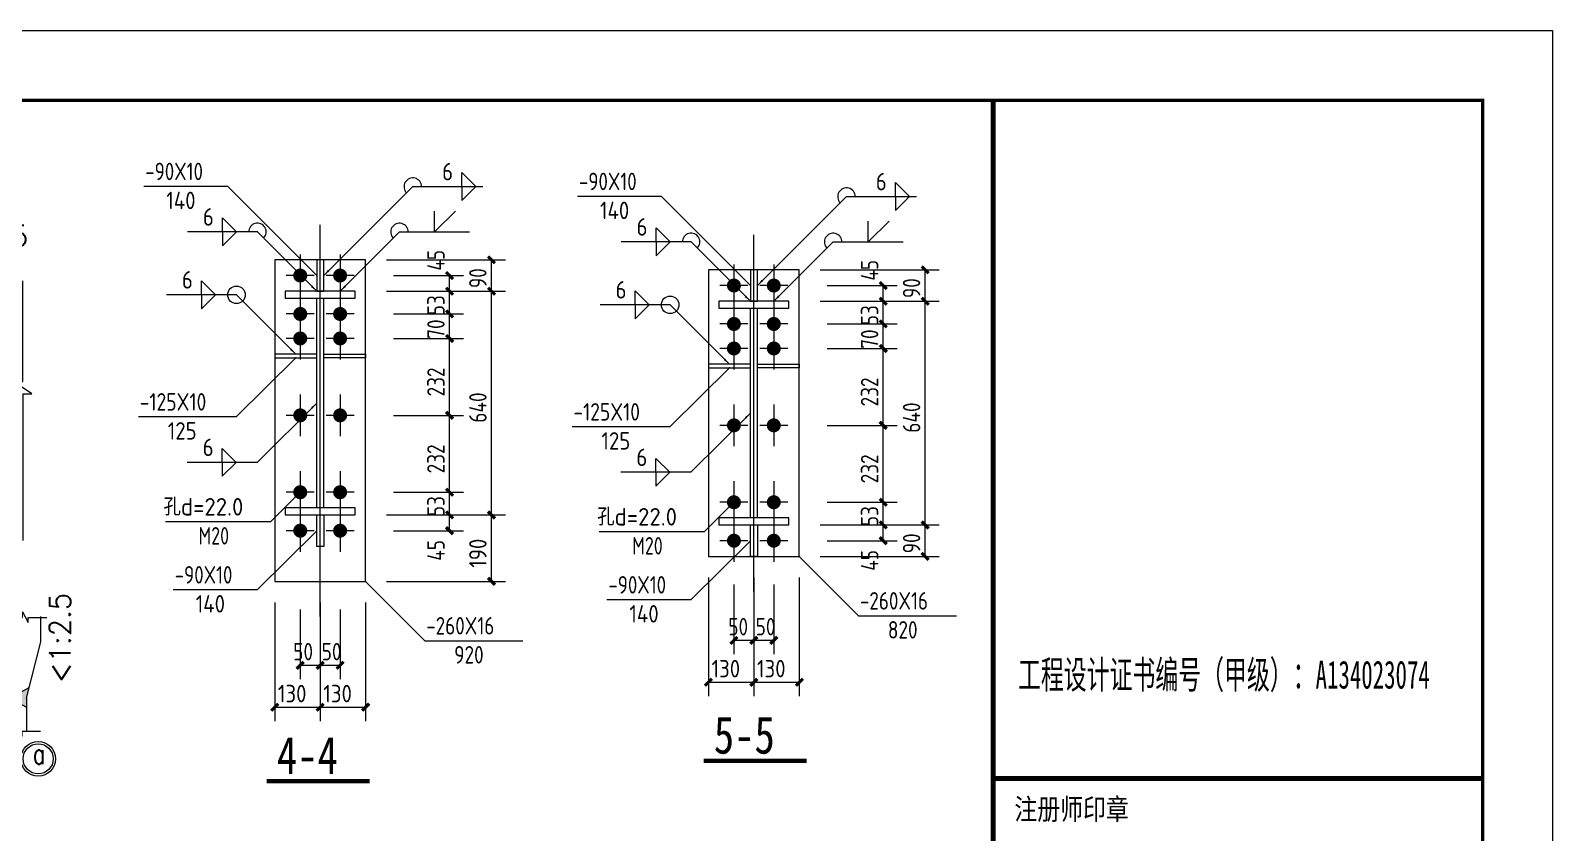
# Model space of a CAD drawing. Header units: millimetres. Extents: x 19781 to 898973, y -947928 to -267362.
# Drawn here: x 532829 to 565476, y -455151 to -437940 of the extents above; entities that cross this region are included whole.
import ezdxf

# ---------------------------------------------------------------- set-up
doc = ezdxf.new("R2010")
doc.units = ezdxf.units.MM
doc.header["$LTSCALE"] = 100
doc.linetypes.add('DOTE', pattern=[2.42, 2, -0.2, 0.02, -0.2])
doc.layers.get('0').update_dxf_attribs({"lineweight": 18})
for name, color, linetype, lineweight in [('10', 7, 'Continuous', 18), ('1000', 2, 'Continuous', 18), ('AXIS', 3, 'Continuous', 18), ('BORDER', 7, 'Continuous', 18), ('BZ_标准图框', 7, 'Continuous', 18), ('DIM', 3, 'Continuous', 18), ('PUB_TEXT', 7, 'Continuous', 18), ('TC', 151, 'Continuous', 18), ('TDB_文字', 3, 'Continuous', 18), ('TDB_细实线', 1, 'Continuous', 18), ('卫浴', 7, 'Continuous', 18), ('字体_编号', 4, 'Continuous', 18), ('尺寸标注', 253, 'Continuous', 18), ('标注', 4, 'Continuous', 18), ('焊缝标注', 253, 'Continuous', 18), ('编号标注', 253, 'Continuous', 18), ('螺栓孔标注', 253, 'Continuous', 18), ('钢板标注', 253, 'Continuous', 18)]:
    doc.layers.add(name, color=color, linetype=linetype, lineweight=lineweight)
doc.styles.add('7MMCN', font='simplex.shx', dxfattribs={"width": 0.7, "bigfont": 'hztxt.shx'})
doc.styles.add('_HZTXT', font='txt.shx', dxfattribs={"width": 0.7, "bigfont": 'hztxt.shx'})
doc.styles.add('_TCH_LABEL', font='complex.shx', dxfattribs={"bigfont": 'gbcbig.shx'})
doc.styles.add('dim_font', font='simplex.shx', dxfattribs={"width": 0.8, "bigfont": 'gbcbig.shx'})
doc.styles.add('HT', font='', dxfattribs={"width": 0.8})
doc.styles.get("Standard").update_dxf_attribs({"font": 'tssdeng.shx', "bigfont": 'hztxt.shx'})
doc.styles.add('TDB_仿宋字', font='', dxfattribs={"width": 0.8})
doc.styles.get('HT').set_extended_font_data('宋体')
doc.styles.get('TDB_仿宋字').set_extended_font_data('宋体')
pattern_1 = [(45, (0, 0), (-28.1182, 28.1182), [])]

# ---------------------------------------------------------------- blocks, each defined once
blk = doc.blocks.new('A$C28282E3B')
at = {"layer": 'TC', "linetype": 'Continuous'}
h = blk.add_hatch(dxfattribs=at)
h.set_pattern_fill('ANSI31', color=3, style=0, pattern_type=0)
h.set_pattern_definition(pattern_1)
h.paths.add_polyline_path([(3108, 6914), (3058, 6914), (3035, 6891), (3035, 6850), (3108, 6850)], flags=0)
h.paths.add_polyline_path([(3108, 6850), (3035, 6850), (3035, 6810), (3058, 6787), (3108, 6787)], flags=0)
h = blk.add_hatch(dxfattribs=at)
h.set_pattern_fill('ANSI31', color=3, style=0, pattern_type=0)
h.set_pattern_definition(pattern_1)
h.paths.add_polyline_path([(3108, 6224), (3058, 6224), (3035, 6201), (3035, 6160), (3108, 6160)], flags=0)
h.paths.add_polyline_path([(3108, 6160), (3035, 6160), (3035, 6120), (3058, 6097), (3108, 6097)], flags=0)
h = blk.add_hatch(dxfattribs=at)
h.set_pattern_fill('ANSI31', color=3, style=0, pattern_type=0)
h.set_pattern_definition(pattern_1)
h.paths.add_polyline_path([(3108, 5705), (3058, 5705), (3035, 5682), (3035, 5641), (3108, 5641)], flags=0)
h.paths.add_polyline_path([(3108, 5641), (3035, 5641), (3035, 5601), (3058, 5578), (3108, 5578)], flags=0)
h = blk.add_hatch(dxfattribs=at)
h.set_pattern_fill('ANSI31', color=3, style=0, pattern_type=0)
h.set_pattern_definition(pattern_1)
h.paths.add_polyline_path([(3108, 4863), (3058, 4863), (3035, 4840), (3035, 4799), (3108, 4799)], flags=0)
h.paths.add_polyline_path([(3108, 4799), (3035, 4799), (3035, 4759), (3058, 4736), (3108, 4736)], flags=0)
h = blk.add_hatch(dxfattribs=at)
h.set_pattern_fill('ANSI31', color=3, style=0, pattern_type=0)
h.set_pattern_definition(pattern_1)
h.paths.add_polyline_path([(3108, 3986), (3058, 3986), (3035, 3963), (3035, 3923), (3108, 3923)], flags=0)
h.paths.add_polyline_path([(3108, 3923), (3035, 3923), (3035, 3882), (3058, 3859), (3108, 3859)], flags=0)
h = blk.add_hatch(dxfattribs=at)
h.set_pattern_fill('ANSI31', color=3, style=0, pattern_type=0)
h.set_pattern_definition(pattern_1)
h.paths.add_polyline_path([(3108, 3399), (3058, 3399), (3035, 3375), (3035, 3335), (3108, 3335)], flags=0)
h.paths.add_polyline_path([(3108, 3335), (3035, 3335), (3035, 3295), (3058, 3271), (3108, 3271)], flags=0)
at = {"layer": '字体_编号', "linetype": 'Continuous'}
blk.add_hatch(color=4, dxfattribs=at).paths.add_polyline_path([(5844, 1288), (6082, 1160), (6082, 1288), (6120, 1440)], flags=0)
at = {"color": 7, "linetype": 'Continuous'}
for p, q in [((1633, 7373), (575, 7373)), ((3210, 7105), (2774, 6596)), ((3210, 7105), (3210, 1806)), ((3332, 6930), (3332, 7105)), ((3332, 6930), (3332, 7105)), ((3460, 7105), (3922, 6642)), ((272, 6466), (3210, 6596)), ((272, 6402), (3210, 6532)), ((3332, 6596), (3332, 6532)), ((272, 6466), (272, 1806)), ((336, 6466), (336, 1806)), ((3205, 5368), (2679, 5368)), ((2679, 5368), (2679, 5287)), ((2679, 5287), (3205, 5287)), ((3460, 5368), (3986, 5368)), ((3986, 5287), (3460, 5287)), ((3986, 5368), (3986, 5287)), ((3460, 3654), (6006, 4131)), ((3460, 3590), (6006, 4067)), ((3460, 3081), (4118, 3739)), ((3210, 3590), (336, 3590)), ((1633, 2922), (485, 2922)), ((3274, 2818), (3274, 1806))]:
    blk.add_line(p, q, dxfattribs=at)
for p, q in [((3460, 6596), (6027, 6836)), ((3460, 6532), (6027, 6773)), ((5844, 1288), (5844, 2425)), ((6082, 1288), (6284, 2095)), ((5843, 1288), (5843, 820))]:
    blk.add_line(p, q)
at = {"ltscale": 100}
for p, q in [((3274, 2818), (3332, 3081)), ((3210, 2818), (3274, 2818))]:
    blk.add_line(p, q, dxfattribs=at)
at = {"color": 7, "linetype": 'Continuous'}
blk.add_lwpolyline([(3332, 3081), (3332, 7105), (3210, 7105), (3210, 3081)], dxfattribs=at)
for points in [[(3332, 3081), (3460, 3081), (3460, 7105), (3332, 7105)], [(3210, 3590), (336, 3590), (336, 3653), (3210, 3653)]]:
    blk.add_lwpolyline(points, close=True, dxfattribs=at)
at = {"layer": '1000'}
blk.add_lwpolyline([(913, 464, 36, 36, 0), (4740, 464, 36, 36, 0)], format="xyseb", dxfattribs=at)
at = {"layer": 'AXIS'}
blk.add_lwpolyline([(913, 464, 32, 32, 1), (16, 464, 32, 32, 1)], format="xyseb", close=True, dxfattribs=at)
at = {"layer": 'TC', "color": 7}
for p, q in [((1633, 7373), (2080, 6546)), ((1633, 2922), (2053, 3584))]:
    blk.add_line(p, q, dxfattribs=at)
at = {"layer": 'TC', "color": 3}
for p, q in [((3765, 6850), (2799, 6850)), ((3058, 6914), (3035, 6891)), ((3058, 6787), (3035, 6810)), ((3765, 6160), (2799, 6160)), ((3058, 6224), (3035, 6201)), ((3058, 6097), (3035, 6120)), ((3058, 5705), (3035, 5682)), ((3765, 5641), (2799, 5641)), ((3058, 5578), (3035, 5601)), ((3765, 4799), (2799, 4799)), ((3058, 4863), (3035, 4840)), ((3058, 4736), (3035, 4759)), ((3765, 3923), (2799, 3923)), ((3058, 3986), (3035, 3963)), ((3058, 3859), (3035, 3882)), ((3765, 3335), (2799, 3335)), ((3058, 3399), (3035, 3375)), ((3058, 3271), (3035, 3295))]:
    blk.add_line(p, q, dxfattribs=at)
for points in [[(3210, 6729), (3191, 6729), (3191, 6972), (3210, 6972)], [(3460, 6729), (3479, 6729), (3479, 6972), (3460, 6972)], [(3035, 6914), (3460, 6914), (3460, 6787), (3035, 6787)], [(3108, 6744), (3191, 6744), (3191, 6957), (3108, 6957)], [(3108, 6764), (3191, 6764), (3191, 6928), (3108, 6928)], [(3460, 6780), (3210, 6780), (3210, 6920), (3460, 6920)], [(3561, 6744), (3479, 6744), (3479, 6957), (3561, 6957)], [(3561, 6764), (3479, 6764), (3479, 6928), (3561, 6928)], [(3035, 6224), (3460, 6224), (3460, 6097), (3035, 6097)], [(3108, 6054), (3191, 6054), (3191, 6267), (3108, 6267)], [(3108, 6074), (3191, 6074), (3191, 6238), (3108, 6238)], [(3210, 6039), (3191, 6039), (3191, 6282), (3210, 6282)], [(3460, 6090), (3210, 6090), (3210, 6230), (3460, 6230)], [(3460, 6039), (3479, 6039), (3479, 6282), (3460, 6282)], [(3561, 6054), (3479, 6054), (3479, 6267), (3561, 6267)], [(3561, 6074), (3479, 6074), (3479, 6238), (3561, 6238)], [(3035, 5705), (3460, 5705), (3460, 5578), (3035, 5578)], [(3108, 5535), (3191, 5535), (3191, 5748), (3108, 5748)], [(3108, 5555), (3191, 5555), (3191, 5719), (3108, 5719)], [(3210, 5520), (3191, 5520), (3191, 5763), (3210, 5763)], [(3460, 5571), (3210, 5571), (3210, 5711), (3460, 5711)], [(3460, 5520), (3479, 5520), (3479, 5763), (3460, 5763)], [(3561, 5535), (3479, 5535), (3479, 5748), (3561, 5748)], [(3561, 5555), (3479, 5555), (3479, 5719), (3561, 5719)], [(3035, 4863), (3460, 4863), (3460, 4736), (3035, 4736)], [(3108, 4693), (3191, 4693), (3191, 4906), (3108, 4906)], [(3108, 4713), (3191, 4713), (3191, 4877), (3108, 4877)], [(3210, 4678), (3191, 4678), (3191, 4921), (3210, 4921)], [(3460, 4729), (3210, 4729), (3210, 4869), (3460, 4869)], [(3460, 4678), (3479, 4678), (3479, 4921), (3460, 4921)], [(3561, 4693), (3479, 4693), (3479, 4906), (3561, 4906)], [(3561, 4713), (3479, 4713), (3479, 4877), (3561, 4877)], [(3035, 3986), (3460, 3986), (3460, 3859), (3035, 3859)], [(3108, 3816), (3191, 3816), (3191, 4029), (3108, 4029)], [(3108, 3837), (3191, 3837), (3191, 4000), (3108, 4000)], [(3210, 3801), (3191, 3801), (3191, 4044), (3210, 4044)], [(3460, 3853), (3210, 3853), (3210, 3993), (3460, 3993)], [(3460, 3801), (3479, 3801), (3479, 4044), (3460, 4044)], [(3561, 3816), (3479, 3816), (3479, 4029), (3561, 4029)], [(3561, 3837), (3479, 3837), (3479, 4000), (3561, 4000)], [(3035, 3399), (3460, 3399), (3460, 3271), (3035, 3271)], [(3108, 3229), (3191, 3229), (3191, 3442), (3108, 3442)], [(3108, 3249), (3191, 3249), (3191, 3413), (3108, 3413)], [(3210, 3213), (3191, 3213), (3191, 3457), (3210, 3457)], [(3460, 3265), (3210, 3265), (3210, 3405), (3460, 3405)], [(3460, 3213), (3479, 3213), (3479, 3457), (3460, 3457)], [(3561, 3229), (3479, 3229), (3479, 3442), (3561, 3442)], [(3561, 3249), (3479, 3249), (3479, 3413), (3561, 3413)]]:
    blk.add_lwpolyline(points, close=True, dxfattribs=at)
at = {"layer": '卫浴'}
for p, q in [((3629, 2566), (3942, 2377)), ((5715, 2444), (6025, 2444)), ((6025, 2526), (6105, 2371)), ((6025, 2444), (6025, 2526)), ((6105, 2443), (6370, 2443)), ((6105, 2371), (6105, 2443)), ((4829, 2377), (3942, 2377)), ((4278, 2158), (4586, 2158)), ((5936, 820), (5936, 902)), ((5936, 902), (6016, 747)), ((5625, 820), (5936, 820)), ((6016, 747), (6016, 819)), ((6016, 819), (6280, 819))]:
    blk.add_line(p, q, dxfattribs=at)
for points in [[(2230, 7275, 16.7, 16.7, 0), (2230, 6957, 16.7, 16.7, 0)], [(4807, 7275, 16.7, 16.7, 0), (4807, 6957, 16.7, 16.7, 0)], [(2230, 3163, 16.7, 16.7, 0), (2230, 2844, 16.7, 16.7, 0)], [(4807, 3153, 16.7, 16.7, 0), (4807, 2835, 16.7, 16.7, 0)]]:
    blk.add_lwpolyline(points, format="xyseb", dxfattribs=at)
for centre, radius in [((3328, 2810), 387), ((4404, 2377), 425), ((6247, 421), 249), ((6247, 421), 215)]:
    blk.add_circle(centre, radius, dxfattribs=at)
at = {"layer": '字体_编号', "color": 4}
for p, q in [((6284, 2095), (6284, 2455)), ((5844, 1288), (6120, 1440)), ((5844, 1288), (6082, 1160)), ((6082, 1288), (6082, 826))]:
    blk.add_line(p, q, dxfattribs=at)
at = {"layer": '标注', "color": 7, "linetype": 'Continuous'}
for p, q in [((3517, 6881), (4017, 8208)), ((4017, 8208), (5545, 8208)), ((4017, 8208), (5021, 8208)), ((3739, 6694), (3899, 7051)), ((4249, 7051), (3899, 7051)), ((3741, 3488), (3973, 3134)), ((4322, 3134), (3973, 3134))]:
    blk.add_line(p, q, dxfattribs=at)
at = {"layer": '螺栓孔标注'}
for p, q in [((6027, 5819), (6027, 7258)), ((6158, 5643), (5895, 5819)), ((5895, 5819), (6027, 5819)), ((6027, 5643), (6027, 3546)), ((6027, 5643), (6158, 5643)), ((1958, 1806), (57, 1806)), ((2134, 1938), (1958, 1674)), ((1958, 1674), (1958, 1806)), ((2134, 1806), (2134, 1938)), ((3912, 1806), (2134, 1806))]:
    blk.add_line(p, q, dxfattribs=at)
at = {"layer": 'DIM', "style": '7MMCN', "width": 0.7}
blk.add_text('刚架梁柱连接大样一', height=560.4, dxfattribs=at).set_placement((1028, 505))
at = {"layer": 'PUB_TEXT', "color": 4, "linetype": 'DOTE', "style": '_TCH_LABEL', "width": 1.3125}
blk.add_text('4', height=507, dxfattribs=at).set_placement((211, 211))
at = {"layer": 'TC', "color": 7}
for s, height, style, width, p in [('M20,10.9级', 300.2, '_HZTXT', 0.8, (4155, 8308)), ('高强螺栓', 300.2, '_HZTXT', 0.8, (4027, 7742)), ('%%C', 300.2, 'dim_font', 0.965103, (5022, 7750)), ('21.5', 300.2, 'dim_font', 0.965103, (5234, 7750)), ('-8*260', 300.2, 'dim_font', 0.7, (376, 7484)), ('-10', 300.2, 'dim_font', 0.965103, (3888, 7121)), ('439', 300.2, 'dim_font', 0.7, (901, 6962)), ('4', 300, 'dim_font', 0.965103, (2345, 6970)), ('5', 300, 'dim_font', 0.965103, (4921, 6970)), ('-10', 300.2, 'dim_font', 0.965103, (3971, 3192)), ('-8*120', 300.2, 'dim_font', 0.7, (421, 3043)), ('4', 300, 'dim_font', 0.965103, (2355, 2847)), ('5', 300, 'dim_font', 0.965103, (4921, 2848)), ('426', 300.2, 'dim_font', 0.7, (710, 2510))]:
    blk.add_text(s, height=height, dxfattribs=dict(at, style=style, width=width)).set_placement(p)
at = {"layer": 'TC', "color": 7, "style": 'dim_font', "width": 0.965103}
blk.add_text('<1:2.5', height=300.3, rotation=90, dxfattribs=at).set_placement((6710, 1504))
at = {"layer": '卫浴', "style": 'dim_font', "width": 0.7}
for p in [(4301, 2441), (6174, 343)]:
    blk.add_text('a', height=300, dxfattribs=at).set_placement(p)
blk = doc.blocks.new('A$C7A0C5133')
at = {"layer": '焊缝标注'}
for points in [[(2650, 7265), (2732, 7325), (2710, 7346)], [(2550, 7040), (2490, 7121), (2469, 7100)], [(2885, 7040), (2967, 7100), (2945, 7121)], [(2250, 6140), (2190, 6221), (2169, 6200)], [(2550, 5440), (2469, 5380), (2490, 5359)]]:
    blk.add_hatch(color=256, dxfattribs=at).paths.add_polyline_path(points, flags=0)
at = {"layer": '10', "color": 253, "linetype": 'ByBlock'}
for p, q in [((2315, 7565), (2315, 6965)), ((2885, 7565), (2885, 6965)), ((2515, 7265), (2115, 7265)), ((3085, 7265), (2685, 7265)), ((2315, 7015), (2315, 6415)), ((2885, 7015), (2885, 6415)), ((2515, 6715), (2115, 6715)), ((2315, 6665), (2315, 6065)), ((3085, 6715), (2685, 6715)), ((2885, 6665), (2885, 6065)), ((2515, 6365), (2115, 6365)), ((3085, 6365), (2685, 6365)), ((2315, 5565), (2315, 4965)), ((2885, 5565), (2885, 4965)), ((2515, 5265), (2115, 5265)), ((3085, 5265), (2685, 5265)), ((2315, 4465), (2315, 3865)), ((2885, 4465), (2885, 3865)), ((2515, 4165), (2115, 4165)), ((3085, 4165), (2685, 4165)), ((2315, 3915), (2315, 3315)), ((2885, 3915), (2885, 3315)), ((2515, 3615), (2115, 3615)), ((3085, 3615), (2685, 3615))]:
    blk.add_line(p, q, dxfattribs=at)
at = {"layer": '10'}
for points in [[(2365, 7265, 100, 100, 1), (2265, 7265, 100, 100, 1)], [(2935, 7265, 100, 100, 1), (2835, 7265, 100, 100, 1)], [(2365, 6715, 100, 100, 1), (2265, 6715, 100, 100, 1)], [(2935, 6715, 100, 100, 1), (2835, 6715, 100, 100, 1)], [(2365, 6365, 100, 100, 1), (2265, 6365, 100, 100, 1)], [(2935, 6365, 100, 100, 1), (2835, 6365, 100, 100, 1)], [(2365, 5265, 100, 100, 1), (2265, 5265, 100, 100, 1)], [(2935, 5265, 100, 100, 1), (2835, 5265, 100, 100, 1)], [(2365, 4165, 100, 100, 1), (2265, 4165, 100, 100, 1)], [(2935, 4165, 100, 100, 1), (2835, 4165, 100, 100, 1)], [(2365, 3615, 100, 100, 1), (2265, 3615, 100, 100, 1)], [(2935, 3615, 100, 100, 1), (2835, 3615, 100, 100, 1)]]:
    blk.add_lwpolyline(points, format="xyseb", close=True, dxfattribs=at)
at = {"layer": '1000'}
for p, q in [((3250, 7490), (1950, 7490)), ((1950, 7490), (1950, 2890)), ((2650, 7490), (2550, 7490)), ((2550, 7490), (2550, 7040)), ((2650, 7040), (2650, 7490)), ((3250, 2890), (3250, 7490)), ((2550, 7040), (2650, 7040)), ((2550, 6140), (1950, 6140)), ((1950, 6140), (1950, 6090)), ((2550, 6090), (2550, 6140)), ((2650, 6140), (3250, 6140)), ((2650, 6090), (2650, 6140)), ((3250, 6140), (3250, 6090)), ((1950, 6090), (2550, 6090)), ((3250, 6090), (2650, 6090)), ((2550, 3840), (2650, 3840)), ((2550, 3390), (2550, 3840)), ((2650, 3840), (2650, 3390)), ((2650, 3390), (2550, 3390)), ((1950, 2890), (3250, 2890))]:
    blk.add_line(p, q, dxfattribs=at)
at = {"layer": 'TDB_文字', "color": 3}
blk.add_lwpolyline([(1837, 32, 64, 64, 0), (3306, 32, 64, 64, 0)], format="xyseb", dxfattribs=at)
at = {"layer": '尺寸标注', "color": 253, "linetype": 'ByBlock'}
for p, q in [((3550, 7490), (5250, 7490)), ((3650, 7265), (4650, 7265)), ((3550, 7040), (5250, 7040)), ((3550, 7040), (5250, 7040)), ((3650, 7040), (4650, 7040)), ((3650, 7040), (4650, 7040)), ((3650, 6715), (4650, 6715)), ((3650, 6715), (4650, 6715)), ((3650, 6365), (4650, 6365)), ((3650, 6365), (4650, 6365)), ((3650, 5265), (4650, 5265)), ((3650, 5265), (4650, 5265)), ((3650, 4165), (4650, 4165)), ((3650, 4165), (4650, 4165)), ((3550, 3840), (5250, 3840)), ((3550, 3840), (5250, 3840)), ((3650, 3840), (4650, 3840)), ((3650, 3840), (4650, 3840)), ((3650, 3615), (4650, 3615)), ((3550, 2890), (5250, 2890)), ((1950, 2590), (1950, 890)), ((2315, 2490), (2315, 1490)), ((2600, 2590), (2600, 890)), ((2600, 2590), (2600, 890)), ((2600, 2490), (2600, 1490)), ((2600, 2490), (2600, 1490)), ((2885, 2490), (2885, 1490)), ((3250, 2590), (3250, 890))]:
    blk.add_line(p, q, dxfattribs=at)
at = {"layer": '尺寸标注'}
for p, q in [((5050, 7040), (5050, 7490)), ((4450, 7040), (4450, 7265)), ((4450, 6715), (4450, 7040)), ((5050, 3840), (5050, 7040)), ((4450, 6365), (4450, 6715)), ((4450, 5265), (4450, 6365)), ((4450, 4165), (4450, 5265)), ((4450, 3840), (4450, 4165)), ((4450, 3615), (4450, 3840)), ((5050, 2890), (5050, 3840)), ((2315, 1690), (2600, 1690)), ((2600, 1690), (2885, 1690)), ((1950, 1090), (2600, 1090)), ((2600, 1090), (3250, 1090))]:
    blk.add_line(p, q, dxfattribs=at)
at = {"layer": '尺寸标注', "color": 3}
for p, q in [((3100, 7040), (2100, 7040)), ((2100, 7040), (2100, 6940)), ((3100, 6940), (3100, 7040)), ((2100, 6940), (3100, 6940)), ((2550, 3940), (2550, 6940)), ((2650, 3940), (2650, 6940)), ((3100, 3940), (2100, 3940)), ((2100, 3940), (2100, 3840)), ((3100, 3840), (3100, 3940)), ((2100, 3840), (3100, 3840))]:
    blk.add_line(p, q, dxfattribs=at)
at = {"layer": '尺寸标注'}
for points in [[(5000, 7540, 45, 45, 0), (5100, 7440, 45, 45, 0)], [(4400, 7315, 45, 45, 0), (4500, 7215, 45, 45, 0)], [(4400, 7090, 45, 45, 0), (4500, 6990, 45, 45, 0)], [(4400, 7090, 45, 45, 0), (4500, 6990, 45, 45, 0)], [(5000, 7090, 45, 45, 0), (5100, 6990, 45, 45, 0)], [(5000, 7090, 45, 45, 0), (5100, 6990, 45, 45, 0)], [(4400, 6765, 45, 45, 0), (4500, 6665, 45, 45, 0)], [(4400, 6765, 45, 45, 0), (4500, 6665, 45, 45, 0)], [(4400, 6415, 45, 45, 0), (4500, 6315, 45, 45, 0)], [(4400, 6415, 45, 45, 0), (4500, 6315, 45, 45, 0)], [(4400, 5315, 45, 45, 0), (4500, 5215, 45, 45, 0)], [(4400, 5315, 45, 45, 0), (4500, 5215, 45, 45, 0)], [(4400, 4215, 45, 45, 0), (4500, 4115, 45, 45, 0)], [(4400, 4215, 45, 45, 0), (4500, 4115, 45, 45, 0)], [(4400, 3890, 45, 45, 0), (4500, 3790, 45, 45, 0)], [(4400, 3890, 45, 45, 0), (4500, 3790, 45, 45, 0)], [(5000, 3890, 45, 45, 0), (5100, 3790, 45, 45, 0)], [(5000, 3890, 45, 45, 0), (5100, 3790, 45, 45, 0)], [(4400, 3665, 45, 45, 0), (4500, 3565, 45, 45, 0)], [(5000, 2940, 45, 45, 0), (5100, 2840, 45, 45, 0)], [(2265, 1640, 45, 45, 0), (2365, 1740, 45, 45, 0)], [(2550, 1640, 45, 45, 0), (2650, 1740, 45, 45, 0)], [(2550, 1640, 45, 45, 0), (2650, 1740, 45, 45, 0)], [(2835, 1640, 45, 45, 0), (2935, 1740, 45, 45, 0)], [(1900, 1040, 45, 45, 0), (2000, 1140, 45, 45, 0)], [(2550, 1040, 45, 45, 0), (2650, 1140, 45, 45, 0)], [(2550, 1040, 45, 45, 0), (2650, 1140, 45, 45, 0)], [(3200, 1040, 45, 45, 0), (3300, 1140, 45, 45, 0)]]:
    blk.add_lwpolyline(points, format="xyseb", dxfattribs=at)
at = {"layer": '焊缝标注', "color": 253, "linetype": 'ByBlock'}
for p, q in [((4624, 8737), (4824, 8537)), ((4624, 8537), (4624, 8737)), ((3924, 8537), (4924, 8537)), ((4624, 8337), (4824, 8537)), ((4624, 8537), (4624, 8337)), ((1403, 7889), (1203, 8089)), ((1203, 7889), (1203, 8089)), ((4234, 7888), (4234, 8188)), ((4234, 7888), (4534, 8188)), ((1703, 7889), (703, 7889)), ((1403, 7889), (1203, 7689)), ((1203, 7889), (1203, 7689)), ((3734, 7888), (4734, 7888)), ((1103, 6989), (903, 7189)), ((903, 6989), (903, 7189)), ((1403, 6989), (403, 6989)), ((1103, 6989), (903, 6789)), ((903, 6989), (903, 6789)), ((1400, 4593), (1200, 4793)), ((1200, 4593), (1200, 4793)), ((1700, 4593), (700, 4593)), ((1400, 4593), (1200, 4393)), ((1200, 4593), (1200, 4393))]:
    blk.add_line(p, q, dxfattribs=at)
at = {"layer": '焊缝标注'}
for p, q in [((2650, 7265), (3924, 8537)), ((2550, 7040), (1703, 7889)), ((2885, 7040), (3734, 7888)), ((2250, 6140), (1403, 6989)), ((2550, 5440), (1700, 4593))]:
    blk.add_line(p, q, dxfattribs=at)
blk.add_circle((1403, 6989), 125, dxfattribs=at)
for centre, start, end in [((3924, 8537), 360, 224.9772), ((1703, 7889), 314.9315, 180), ((3734, 7888), 0, 224.9772)]:
    blk.add_arc(centre, 125, start, end, dxfattribs=at)
at = {"layer": '编号标注', "color": 7, "linetype": 'ByBlock'}
blk.add_line((2600, 2390), (2600, 7990), dxfattribs=at)
at = {"layer": '螺栓孔标注', "color": 253, "linetype": 'ByBlock'}
for p, q in [((2315, 4165), (1890, 3742)), ((1890, 3742), (390, 3742))]:
    blk.add_line(p, q, dxfattribs=at)
at = {"layer": '螺栓孔标注'}
blk.add_lwpolyline([(2320, 4165, 10, 10, 1), (2310, 4165, 10, 10, 1)], format="xyseb", close=True, dxfattribs=at)
at = {"layer": '钢板标注', "color": 253, "linetype": 'ByBlock'}
for p, q in [((1279, 8539), (79, 8539)), ((2550, 7265), (1279, 8539)), ((2250, 6090), (1400, 5243)), ((1400, 5243), (0, 5243)), ((2550, 3615), (1700, 2769)), ((3250, 2890), (4096, 2040)), ((1700, 2769), (500, 2769)), ((4096, 2040), (5496, 2040))]:
    blk.add_line(p, q, dxfattribs=at)
at = {"layer": '钢板标注'}
for points in [[(2555, 7265, 10, 10, 1), (2545, 7265, 10, 10, 1)], [(2255, 6090, 10, 10, 1), (2245, 6090, 10, 10, 1)], [(2555, 3615, 10, 10, 1), (2545, 3615, 10, 10, 1)], [(3255, 2890, 10, 10, 1), (3245, 2890, 10, 10, 1)]]:
    blk.add_lwpolyline(points, format="xyseb", close=True, dxfattribs=at)
at = {"layer": 'TDB_细实线', "style": 'TDB_仿宋字', "width": 0.8}
blk.add_text('4-4', height=533.7, dxfattribs=at).set_placement((1981, 136))
at = {"layer": '尺寸标注'}
for s, width, p in [('45', 0.84, (4380, 7335)), ('90', 0.84, (4980, 7085)), ('53', 0.84, (4380, 6697)), ('70', 0.84, (4380, 6360)), ('232', 0.84, (4380, 5535)), ('640', 0.84, (4980, 5160)), ('232', 0.84, (4380, 4435)), ('53', 0.839999, (4380, 3823)), ('190', 0.9072, (4980, 3085)), ('45', 0.839999, (4380, 3185))]:
    blk.add_text(s, height=250, rotation=90, dxfattribs=dict(at, width=width)).set_placement(p)
for s, width, p in [('50', 0.839999, (2215, 1760)), ('50', 0.84, (2622, 1760)), ('130', 0.9072, (1995, 1160)), ('130', 0.9072, (2645, 1160))]:
    blk.add_text(s, height=250, dxfattribs=dict(at, width=width)).set_placement(p)
at = {"layer": '焊缝标注'}
for width, p in [(0.904616, (4344, 8627)), (0.904616, (923, 7979)), (0.904616, (623, 7079)), (0.904614, (920, 4683))]:
    blk.add_text('6', height=250, dxfattribs=dict(at, width=width)).set_placement(p)
at = {"layer": '螺栓孔标注'}
for s, width, p in [('孔d=22.0', 0.995077, (360, 3832)), ('M20', 0.782069, (860, 3417))]:
    blk.add_text(s, height=250, dxfattribs=dict(at, width=width)).set_placement(p)
at = {"layer": '钢板标注'}
for s, width, p in [('-90X10', 0.825517, (99, 8629)), ('140', 0.9072, (399, 8214)), ('-125X10', 0.852727, (20, 5333)), ('125', 0.9072, (420, 4918)), ('-90X10', 0.825517, (520, 2859)), ('140', 0.9072, (820, 2444)), ('-260X16', 0.833778, (4116, 2130)), ('920', 0.839999, (4516, 1715))]:
    blk.add_text(s, height=250, dxfattribs=dict(at, width=width)).set_placement(p)
blk = doc.blocks.new('A$C3D7B5939')
at = {"layer": '焊缝标注'}
for points in [[(2650, 6832), (2732, 6892), (2710, 6913)], [(2550, 6607), (2490, 6688), (2469, 6667)], [(2885, 6607), (2967, 6667), (2945, 6688)], [(2250, 5707), (2190, 5788), (2169, 5767)], [(2550, 5007), (2469, 4947), (2490, 4926)]]:
    blk.add_hatch(color=256, dxfattribs=at).paths.add_polyline_path(points, flags=0)
at = {"layer": '10', "color": 253, "linetype": 'ByBlock'}
for p, q in [((2315, 7132), (2315, 6532)), ((2885, 7132), (2885, 6532)), ((2515, 6832), (2115, 6832)), ((3085, 6832), (2685, 6832)), ((2315, 6582), (2315, 5982)), ((2885, 6582), (2885, 5982)), ((2515, 6282), (2115, 6282)), ((2315, 6232), (2315, 5632)), ((3085, 6282), (2685, 6282)), ((2885, 6232), (2885, 5632)), ((2515, 5932), (2115, 5932)), ((3085, 5932), (2685, 5932)), ((2315, 5132), (2315, 4532)), ((2885, 5132), (2885, 4532)), ((2515, 4832), (2115, 4832)), ((3085, 4832), (2685, 4832)), ((2315, 4032), (2315, 3432)), ((2885, 4032), (2885, 3432)), ((2515, 3732), (2115, 3732)), ((3085, 3732), (2685, 3732)), ((2315, 3482), (2315, 2882)), ((2885, 3482), (2885, 2882)), ((2515, 3182), (2115, 3182)), ((3085, 3182), (2685, 3182))]:
    blk.add_line(p, q, dxfattribs=at)
at = {"layer": '10'}
for points in [[(2365, 6832, 100, 100, 1), (2265, 6832, 100, 100, 1)], [(2935, 6832, 100, 100, 1), (2835, 6832, 100, 100, 1)], [(2365, 6282, 100, 100, 1), (2265, 6282, 100, 100, 1)], [(2935, 6282, 100, 100, 1), (2835, 6282, 100, 100, 1)], [(2365, 5932, 100, 100, 1), (2265, 5932, 100, 100, 1)], [(2935, 5932, 100, 100, 1), (2835, 5932, 100, 100, 1)], [(2365, 4832, 100, 100, 1), (2265, 4832, 100, 100, 1)], [(2935, 4832, 100, 100, 1), (2835, 4832, 100, 100, 1)], [(2365, 3732, 100, 100, 1), (2265, 3732, 100, 100, 1)], [(2935, 3732, 100, 100, 1), (2835, 3732, 100, 100, 1)], [(2365, 3182, 100, 100, 1), (2265, 3182, 100, 100, 1)], [(2935, 3182, 100, 100, 1), (2835, 3182, 100, 100, 1)]]:
    blk.add_lwpolyline(points, format="xyseb", close=True, dxfattribs=at)
at = {"layer": '1000'}
for p, q in [((3250, 7057), (1950, 7057)), ((1950, 7057), (1950, 2957)), ((2650, 7057), (2550, 7057)), ((2550, 7057), (2550, 6607)), ((2650, 6607), (2650, 7057)), ((3250, 2957), (3250, 7057)), ((2550, 6607), (2650, 6607)), ((2550, 5707), (1950, 5707)), ((1950, 5707), (1950, 5657)), ((2550, 5657), (2550, 5707)), ((2650, 5707), (3250, 5707)), ((2650, 5657), (2650, 5707)), ((3250, 5707), (3250, 5657)), ((1950, 5657), (2550, 5657)), ((3250, 5657), (2650, 5657)), ((2550, 3407), (2650, 3407)), ((2550, 2957), (2550, 3407)), ((2650, 3407), (2650, 2957)), ((1950, 2957), (3250, 2957)), ((2650, 2957), (2550, 2957))]:
    blk.add_line(p, q, dxfattribs=at)
at = {"layer": 'TDB_文字', "color": 3}
blk.add_lwpolyline([(1884, 32, 64, 64, 0), (3353, 32, 64, 64, 0)], format="xyseb", dxfattribs=at)
at = {"layer": '尺寸标注', "color": 253, "linetype": 'ByBlock'}
for p, q in [((3550, 7057), (5250, 7057)), ((3650, 6832), (4650, 6832)), ((3550, 6607), (5250, 6607)), ((3550, 6607), (5250, 6607)), ((3650, 6607), (4650, 6607)), ((3650, 6607), (4650, 6607)), ((3650, 6282), (4650, 6282)), ((3650, 6282), (4650, 6282)), ((3650, 5932), (4650, 5932)), ((3650, 5932), (4650, 5932)), ((3650, 4832), (4650, 4832)), ((3650, 4832), (4650, 4832)), ((3650, 3732), (4650, 3732)), ((3650, 3732), (4650, 3732)), ((3550, 3407), (5250, 3407)), ((3550, 3407), (5250, 3407)), ((3650, 3407), (4650, 3407)), ((3650, 3407), (4650, 3407)), ((3650, 3182), (4650, 3182)), ((3550, 2957), (5250, 2957)), ((1950, 2657), (1950, 957)), ((2600, 2657), (2600, 957)), ((2600, 2657), (2600, 957)), ((3250, 2657), (3250, 957)), ((2315, 2557), (2315, 1557)), ((2600, 2557), (2600, 1557)), ((2600, 2557), (2600, 1557)), ((2885, 2557), (2885, 1557))]:
    blk.add_line(p, q, dxfattribs=at)
at = {"layer": '尺寸标注'}
for p, q in [((5050, 6607), (5050, 7057)), ((4450, 6607), (4450, 6832)), ((4450, 6282), (4450, 6607)), ((5050, 3407), (5050, 6607)), ((4450, 5932), (4450, 6282)), ((4450, 4832), (4450, 5932)), ((4450, 3732), (4450, 4832)), ((4450, 3407), (4450, 3732)), ((4450, 3182), (4450, 3407)), ((5050, 2957), (5050, 3407)), ((2315, 1757), (2600, 1757)), ((2600, 1757), (2885, 1757)), ((1950, 1157), (2600, 1157)), ((2600, 1157), (3250, 1157))]:
    blk.add_line(p, q, dxfattribs=at)
at = {"layer": '尺寸标注', "color": 3}
for p, q in [((3100, 6607), (2100, 6607)), ((2100, 6607), (2100, 6507)), ((3100, 6507), (3100, 6607)), ((2100, 6507), (3100, 6507)), ((2550, 3507), (2550, 6507)), ((2650, 3507), (2650, 6507)), ((3100, 3507), (2100, 3507)), ((2100, 3507), (2100, 3407)), ((3100, 3407), (3100, 3507)), ((2100, 3407), (3100, 3407))]:
    blk.add_line(p, q, dxfattribs=at)
at = {"layer": '尺寸标注'}
for points in [[(5000, 7107, 45, 45, 0), (5100, 7007, 45, 45, 0)], [(4400, 6882, 45, 45, 0), (4500, 6782, 45, 45, 0)], [(4400, 6657, 45, 45, 0), (4500, 6557, 45, 45, 0)], [(4400, 6657, 45, 45, 0), (4500, 6557, 45, 45, 0)], [(5000, 6657, 45, 45, 0), (5100, 6557, 45, 45, 0)], [(5000, 6657, 45, 45, 0), (5100, 6557, 45, 45, 0)], [(4400, 6332, 45, 45, 0), (4500, 6232, 45, 45, 0)], [(4400, 6332, 45, 45, 0), (4500, 6232, 45, 45, 0)], [(4400, 5982, 45, 45, 0), (4500, 5882, 45, 45, 0)], [(4400, 5982, 45, 45, 0), (4500, 5882, 45, 45, 0)], [(4400, 4882, 45, 45, 0), (4500, 4782, 45, 45, 0)], [(4400, 4882, 45, 45, 0), (4500, 4782, 45, 45, 0)], [(4400, 3782, 45, 45, 0), (4500, 3682, 45, 45, 0)], [(4400, 3782, 45, 45, 0), (4500, 3682, 45, 45, 0)], [(4400, 3457, 45, 45, 0), (4500, 3357, 45, 45, 0)], [(4400, 3457, 45, 45, 0), (4500, 3357, 45, 45, 0)], [(5000, 3457, 45, 45, 0), (5100, 3357, 45, 45, 0)], [(5000, 3457, 45, 45, 0), (5100, 3357, 45, 45, 0)], [(4400, 3232, 45, 45, 0), (4500, 3132, 45, 45, 0)], [(5000, 3007, 45, 45, 0), (5100, 2907, 45, 45, 0)], [(2265, 1707, 45, 45, 0), (2365, 1807, 45, 45, 0)], [(2550, 1707, 45, 45, 0), (2650, 1807, 45, 45, 0)], [(2550, 1707, 45, 45, 0), (2650, 1807, 45, 45, 0)], [(2835, 1707, 45, 45, 0), (2935, 1807, 45, 45, 0)], [(1900, 1107, 45, 45, 0), (2000, 1207, 45, 45, 0)], [(2550, 1107, 45, 45, 0), (2650, 1207, 45, 45, 0)], [(2550, 1107, 45, 45, 0), (2650, 1207, 45, 45, 0)], [(3200, 1107, 45, 45, 0), (3300, 1207, 45, 45, 0)]]:
    blk.add_lwpolyline(points, format="xyseb", dxfattribs=at)
at = {"layer": '焊缝标注', "color": 253, "linetype": 'ByBlock'}
for p, q in [((4624, 8304), (4824, 8104)), ((4624, 8104), (4624, 8304)), ((3924, 8104), (4924, 8104)), ((4624, 7904), (4824, 8104)), ((4624, 8104), (4624, 7904)), ((1403, 7456), (1203, 7656)), ((1203, 7456), (1203, 7656)), ((4234, 7455), (4234, 7755)), ((4234, 7455), (4534, 7755)), ((1703, 7456), (703, 7456)), ((1403, 7456), (1203, 7256)), ((1203, 7456), (1203, 7256)), ((3734, 7455), (4734, 7455)), ((1103, 6556), (903, 6756)), ((903, 6556), (903, 6756)), ((1403, 6556), (403, 6556)), ((1103, 6556), (903, 6356)), ((903, 6556), (903, 6356)), ((1400, 4160), (1200, 4360)), ((1200, 4160), (1200, 4360)), ((1700, 4160), (700, 4160)), ((1400, 4160), (1200, 3960)), ((1200, 4160), (1200, 3960))]:
    blk.add_line(p, q, dxfattribs=at)
at = {"layer": '焊缝标注'}
for p, q in [((2650, 6832), (3924, 8104)), ((2550, 6607), (1703, 7456)), ((2885, 6607), (3734, 7455)), ((2250, 5707), (1403, 6556)), ((2550, 5007), (1700, 4160))]:
    blk.add_line(p, q, dxfattribs=at)
blk.add_circle((1403, 6556), 125, dxfattribs=at)
for centre, start, end in [((3924, 8104), 0, 224.9772), ((1703, 7456), 314.9315, 180), ((3734, 7455), 0, 224.9772)]:
    blk.add_arc(centre, 125, start, end, dxfattribs=at)
at = {"layer": '编号标注', "color": 7, "linetype": 'ByBlock'}
blk.add_line((2600, 2457), (2600, 7557), dxfattribs=at)
at = {"layer": '螺栓孔标注', "color": 253, "linetype": 'ByBlock'}
for p, q in [((2315, 3732), (1890, 3309)), ((1890, 3309), (390, 3309))]:
    blk.add_line(p, q, dxfattribs=at)
at = {"layer": '螺栓孔标注'}
blk.add_lwpolyline([(2320, 3732, 10, 10, 1), (2310, 3732, 10, 10, 1)], format="xyseb", close=True, dxfattribs=at)
at = {"layer": '钢板标注', "color": 253, "linetype": 'ByBlock'}
for p, q in [((1279, 8106), (79, 8106)), ((2550, 6832), (1279, 8106)), ((2250, 5657), (1400, 4810)), ((1400, 4810), (0, 4810)), ((2550, 3182), (1700, 2336)), ((3250, 2957), (4096, 2107)), ((1700, 2336), (500, 2336)), ((4096, 2107), (5496, 2107))]:
    blk.add_line(p, q, dxfattribs=at)
at = {"layer": '钢板标注'}
for points in [[(2555, 6832, 10, 10, 1), (2545, 6832, 10, 10, 1)], [(2255, 5657, 10, 10, 1), (2245, 5657, 10, 10, 1)], [(2555, 3182, 10, 10, 1), (2545, 3182, 10, 10, 1)], [(3255, 2957, 10, 10, 1), (3245, 2957, 10, 10, 1)]]:
    blk.add_lwpolyline(points, format="xyseb", close=True, dxfattribs=at)
at = {"layer": 'TDB_细实线', "style": 'TDB_仿宋字', "width": 0.8}
blk.add_text('5-5', height=533.7, dxfattribs=at).set_placement((2028, 136))
at = {"layer": '尺寸标注'}
for s, width, p in [('45', 0.84, (4380, 6902)), ('90', 0.84, (4980, 6652)), ('53', 0.84, (4380, 6264)), ('70', 0.84, (4380, 5927)), ('232', 0.84, (4380, 5102)), ('640', 0.84, (4980, 4727)), ('232', 0.84, (4380, 4002)), ('53', 0.839999, (4380, 3390)), ('90', 0.839999, (4980, 3002)), ('45', 0.839999, (4380, 2752))]:
    blk.add_text(s, height=250, rotation=90, dxfattribs=dict(at, width=width)).set_placement(p)
for s, width, p in [('50', 0.840002, (2235, 1827)), ('50', 0.839998, (2626, 1827)), ('130', 0.907202, (1995, 1227)), ('130', 0.907202, (2645, 1227))]:
    blk.add_text(s, height=250, dxfattribs=dict(at, width=width)).set_placement(p)
at = {"layer": '焊缝标注'}
for width, p in [(0.904621, (4344, 8194)), (0.904621, (923, 7546)), (0.904621, (623, 6646)), (0.904611, (920, 4250))]:
    blk.add_text('6', height=250, dxfattribs=dict(at, width=width)).set_placement(p)
at = {"layer": '螺栓孔标注'}
for s, width, p in [('孔d=22.0', 0.995077, (360, 3399)), ('M20', 0.782068, (860, 2984))]:
    blk.add_text(s, height=250, dxfattribs=dict(at, width=width)).set_placement(p)
at = {"layer": '钢板标注'}
for s, width, p in [('-90X10', 0.825518, (99, 8196)), ('140', 0.907202, (399, 7781)), ('-125X10', 0.852727, (20, 4900)), ('125', 0.907199, (420, 4485)), ('-90X10', 0.825517, (520, 2426)), ('-260X16', 0.833777, (4116, 2197)), ('140', 0.907199, (820, 2011)), ('820', 0.839999, (4516, 1782))]:
    blk.add_text(s, height=250, dxfattribs=dict(at, width=width)).set_placement(p)

msp = doc.modelspace()

# ---------------------------------------------------------------- linework, layer by layer
at = {"layer": 'BORDER'}
msp.add_lwpolyline([(431826, -500940), (431826, -437940), (565476, -437940), (565476, -500940)], close=True, dxfattribs=at)
msp.add_lwpolyline([(435576, -499440, 75, 75, 0), (435576, -439440, 75, 75, 0), (563976, -439440, 75, 75, 0), (563976, -499440, 75, 75, 0)], format="xyseb", close=True, dxfattribs=at)
at = {"layer": 'BZ_标准图框'}
for points in [[(553476, -499440, 105, 105, 0), (553476, -439440, 105, 105, 0)], [(553476, -453990, 105, 105, 0), (563976, -453990, 105, 105, 0)]]:
    msp.add_lwpolyline(points, format="xyseb", dxfattribs=at)

# ---------------------------------------------------------------- block references
at = {"layer": '10', "ltscale": 100, "xscale": 1.5, "yscale": 1.5, "zscale": 1.5}
for name, p in [('A$C7A0C5133', (535143.71, -454096.53)), ('A$C3D7B5939', (544445.21, -453661.53)), ('A$C28282E3B', (523624.71, -454200.53))]:
    msp.add_blockref(name, p, dxfattribs=at)

# ---------------------------------------------------------------- texts
at = {"layer": 'BZ_标准图框', "style": 'HT'}
for s, height, width, p in [('工程设计证书编号（甲级）：A134023074', 600, 0.6, (554010.58, -452062.2)), ('注册师印章', 450, 0.8, (553932.79, -454872.9))]:
    msp.add_text(s, height=height, dxfattribs=dict(at, width=width)).set_placement(p)

doc.saveas('drawing.dxf')
